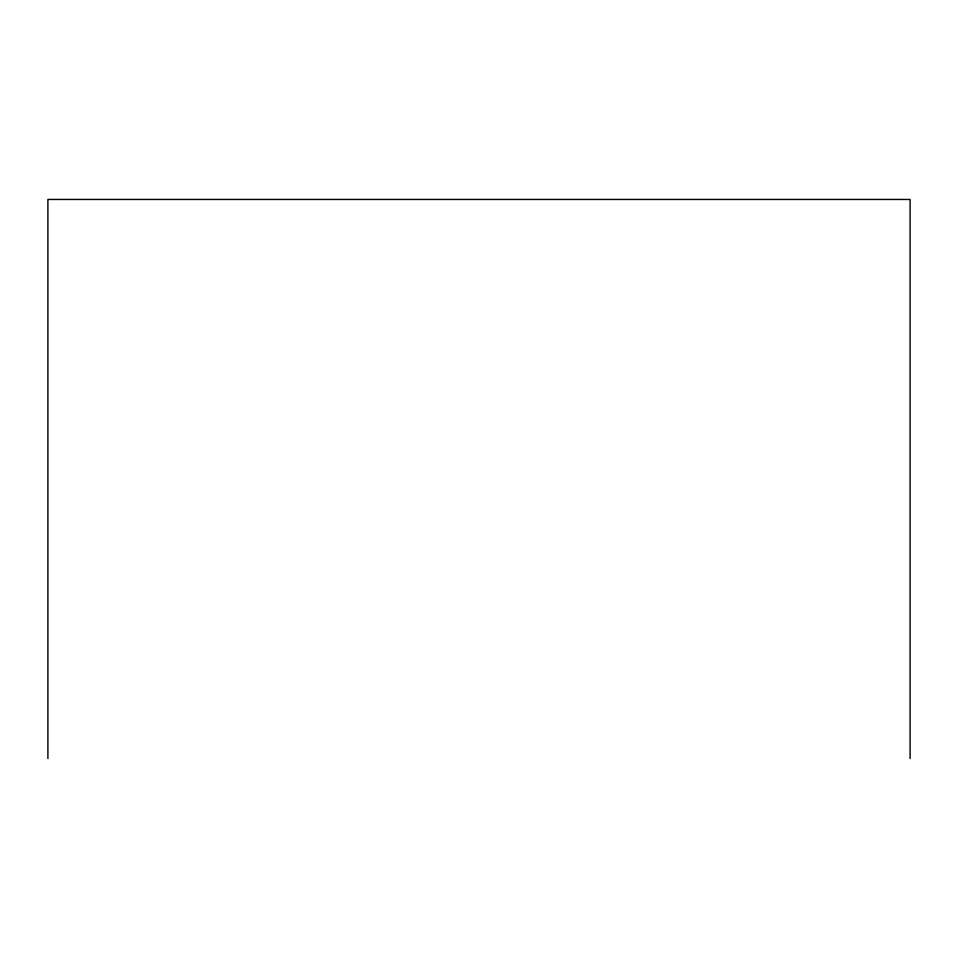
<?xml version="1.0" encoding="UTF-8"?>
<svg xmlns="http://www.w3.org/2000/svg" width="958" height="958" viewBox="0 0 958 958"><rect width="100%" height="100%" fill="white"/><g stroke="black" fill="none" stroke-linecap="round" stroke-linejoin="round"><path stroke-width="1.44" d="M910.1 758.544L910.1 199.456L47.9 199.456L47.9 758.544"/></g></svg>
